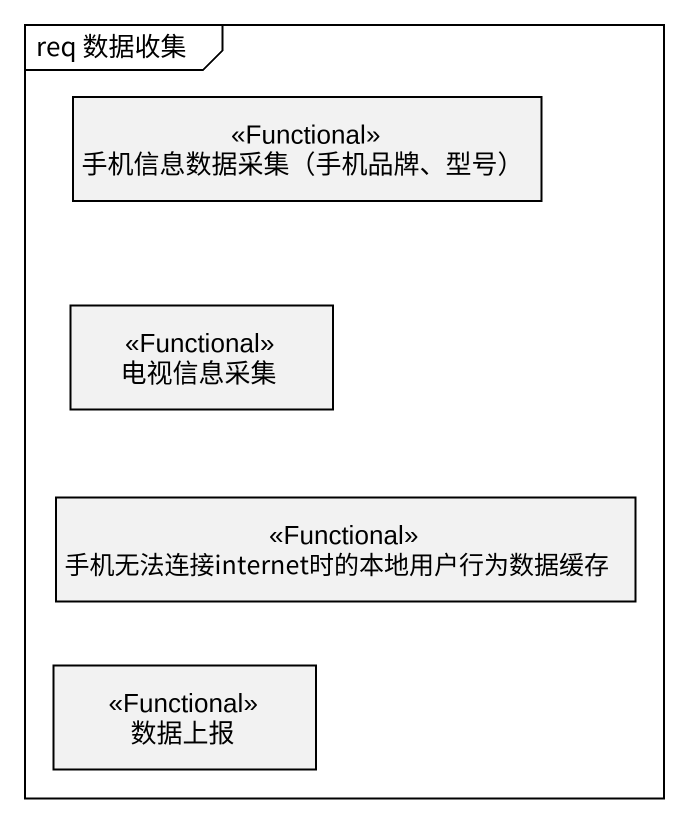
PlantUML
@startuml
mainframe req 数据收集
hide circle
hide empty members
class "手机信息数据采集（手机品牌、型号）" as 手机信息数据采集_手机品牌_型号 <<Functional>>
class 电视信息采集 <<Functional>>
class 手机无法连接internet时的本地用户行为数据缓存 <<Functional>>
class 数据上报 <<Functional>>
@enduml
